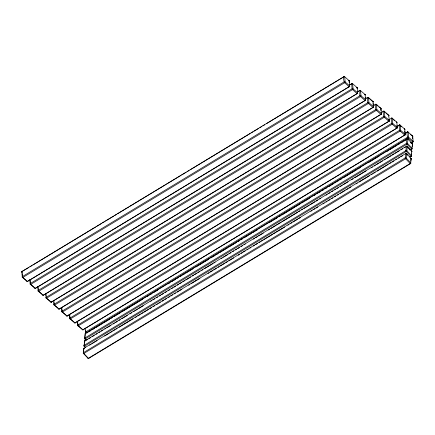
<?xml version="1.0" encoding="UTF-8"?>
<svg xmlns="http://www.w3.org/2000/svg" width="435" height="435" viewBox="0 0 435 435"><rect width="100%" height="100%" fill="white"/><g stroke="black" fill="none" stroke-linecap="round" stroke-linejoin="round"><path stroke-width="0.65" d="M406.078 153.615L405.627 153.599L405.224 157.921A0.685 0.277 58.8 0 0 405.616 158.775L410.178 163.544L88.397 358.261L83.841 353.459L405.637 158.759A0.685 0.299 -43.5 0 0 406.192 158.046L406.589 153.718A0.685 0.299 -43.5 0 0 406.089 153.637A0.685 0.277 58.8 0 0 405.627 153.599L83.879 348.299A0.685 0.555 5.3 0 0 83.765 349.071L83.362 353.399L87.897 358.179A0.685 0.299 -43.5 0 0 88.397 358.261A0.685 0.277 58.8 0 0 88.86 358.304L410.607 163.598A0.685 0.555 5.3 0 0 410.722 162.826L411.124 158.481L410.825 158.324M357.336 91.774L357.472 93.476L35.724 288.177A0.685 0.277 58.8 0 1 35.333 288.285A0.685 0.391 -48.9 0 1 34.762 288.133L30.227 284.185A0.685 0.489 -4.5 0 1 30.341 283.489L352.089 88.783A0.685 0.489 -4.5 0 1 353.051 88.827L357.586 92.78A0.685 0.391 -48.9 0 1 357.086 93.579L35.333 288.307L30.776 284.349L352.557 89.605L357.108 93.596A0.685 0.277 58.8 0 0 357.472 93.476A0.685 0.489 -4.5 0 0 357.586 92.78L357.189 87.663L356.613 87.533A0.685 0.277 58.8 0 1 356.776 87.707M381.267 114.215A0.685 0.277 58.8 0 1 380.875 114.323L376.346 110.343L54.565 305.087L59.144 309.046A0.685 0.277 58.8 0 0 59.513 308.915L381.267 114.215A0.685 0.489 -4.5 0 0 381.375 113.519L380.962 108.337L378.896 106.95M61.65 308.013L61.949 311.835L66.484 315.788A0.685 0.391 -48.9 0 0 67.061 315.94L62.499 311.998L384.279 117.26L388.83 121.251L67.061 315.94A0.685 0.277 58.8 0 0 67.447 315.832L389.194 121.126A0.685 0.489 -4.5 0 0 389.309 120.43L388.64 115.085A0.685 0.391 -48.9 0 1 388.912 115.335L388.928 115.351A0.685 0.489 -4.5 0 1 388.798 116.031A0.685 0.277 58.8 0 0 388.645 115.585M69.698 314.233L69.997 318.05A0.685 0.489 -4.5 0 0 69.883 318.746L74.412 322.699A0.685 0.391 -48.9 0 0 74.989 322.852L396.769 128.156L392.207 124.171A0.685 0.277 58.8 0 1 391.745 123.35L391.348 118.255L391.734 118.146A0.685 0.277 58.8 0 0 391.348 118.255L389.026 119.658M404.305 128.956L404.773 129.162L405.17 134.257A0.685 0.489 -4.5 0 1 405.056 134.953A0.685 0.277 58.8 0 1 404.67 135.062L400.14 131.087A0.685 0.277 58.8 0 1 399.678 130.261L399.297 125.014L401.679 126.813M405.616 158.775L405.224 157.921A0.685 0.555 5.3 0 1 406.192 158.046L410.722 162.826A0.685 0.299 -43.5 0 1 410.145 163.555L410.172 163.571M85.673 347.375L84.51 346.189L406.29 151.445L410.841 156.274L409.661 156.959M51.216 302.129L46.643 298.144L368.44 103.438L372.969 107.423A0.685 0.277 58.8 0 0 373.333 107.298A0.685 0.489 -4.5 0 0 373.447 106.602L373.051 101.491L372.577 101.301A0.685 0.391 -48.9 0 1 373.051 101.507L368.516 97.56A0.685 0.391 -48.9 0 0 367.939 97.407C366.7 96.836 367.705 102.91 368.412 103.459A0.685 0.277 58.8 0 1 367.95 102.611L46.202 297.312A0.685 0.489 -4.5 0 0 46.088 298.008L50.623 301.961A0.685 0.391 -48.9 0 0 51.199 302.113A0.685 0.277 58.8 0 0 51.586 302.004L373.333 107.298M356.917 87.919A0.685 0.277 58.8 0 1 357.075 88.376A0.685 0.489 -4.5 0 0 357.184 87.68L352.654 83.732A0.685 0.391 -48.9 0 0 352.078 83.58L352.078 83.58A0.685 0.277 58.8 0 0 351.692 83.689L349.37 85.091M358.266 91.546C361.713 87.701 358.396 94.759 360.484 96.543L365.036 100.512L43.239 295.213L38.421 290.846L37.975 286.578M372.474 101.355L367.95 97.386L366.781 98.109M384.812 112.11L383.806 111.208L382.642 111.936M397.356 126.454L399.678 125.035A0.685 0.391 -48.9 0 1 400.238 125.209L404.773 129.162A0.685 0.391 -48.9 0 0 404.251 128.977M408.601 132.849L407.595 131.946L405.273 133.376M365.177 95.14A0.685 0.489 -4.5 0 0 365.117 94.596L365.514 99.691A0.685 0.489 -4.5 0 1 365.4 100.387L43.652 295.093A0.685 0.277 58.8 0 1 43.266 295.196L43.266 295.196A0.685 0.391 -48.9 0 1 42.69 295.044L38.16 291.097L37.812 286.638M396.937 122.735A0.685 0.489 -4.5 0 0 396.84 122.246L397.242 127.346A0.685 0.489 -4.5 0 1 397.128 128.042L75.38 322.743A0.685 0.277 58.8 0 1 74.989 322.852L70.437 318.882L392.207 124.198L391.745 123.35A0.685 0.489 -4.5 0 1 392.707 123.393L397.242 127.346A0.685 0.391 -48.9 0 1 396.736 128.146L396.769 128.135A0.685 0.277 58.8 0 0 397.128 128.042L396.927 125.492M411.244 142.919L412.989 141.864A0.685 0.489 -4.5 0 0 413.103 141.168L412.706 136.052L412.13 135.921M357.184 87.68L357.189 87.663A0.685 0.391 -48.9 0 0 356.613 87.533M388.912 115.335L384.377 111.382A0.685 0.391 -48.9 0 0 383.8 111.235C382.474 110.626 383.773 117.26 384.274 117.281A0.685 0.277 58.8 0 1 383.811 116.433L62.064 311.139A0.685 0.489 -4.5 0 0 61.949 311.835A0.685 0.391 -48.9 0 0 62.526 311.987L62.526 311.987A0.685 0.277 58.8 0 1 62.064 311.139L61.765 307.317M404.795 129.179L404.773 129.162A0.685 0.489 -4.5 0 1 404.757 129.788M412.739 138.683L412.592 136.769A0.685 0.489 -4.5 0 0 412.701 136.073L408.171 132.126A0.685 0.391 -48.9 0 0 407.595 131.974C406.393 131.457 407.203 136.976 408.068 138.025L412.625 141.989L410.857 143.028M392.207 124.198L392.207 124.171A0.685 0.391 -48.9 0 0 392.707 123.393L392.31 118.298A0.685 0.391 -48.9 0 0 391.815 118.102M77.724 324.532L77.816 325.663L82.345 329.61A0.685 0.489 -4.5 0 0 83.308 329.659A0.685 0.277 58.8 0 1 82.922 329.763L78.354 325.81L400.14 131.087A0.685 0.391 -48.9 0 0 400.64 130.304L400.238 125.209A0.685 0.489 -4.5 0 0 399.276 125.166L396.954 126.574M84.172 344.656L84.042 346.097L85.548 347.69M84.308 343.215L84.439 341.774A0.685 0.555 5.3 0 1 84.553 340.996L85.015 341.04A0.685 0.299 -43.5 0 0 84.439 341.774M84.76 338.316L85.059 335.086M405.224 157.921L83.477 352.627A0.685 0.277 58.8 0 0 83.868 353.481A0.685 0.299 -43.5 0 1 83.362 353.399A0.685 0.555 5.3 0 1 83.477 352.627L83.879 348.299L84.172 348.201M411.51 153.827L411.282 156.295A0.685 0.277 58.8 0 1 410.819 156.257L410.819 156.257A0.685 0.299 -43.5 0 0 411.396 155.523L406.866 150.744A0.685 0.555 5.3 0 0 405.904 150.619L84.151 345.325A0.685 0.277 58.8 0 0 84.542 346.178A0.685 0.299 -43.5 0 1 84.042 346.097A0.685 0.555 5.3 0 1 84.151 345.325L84.553 340.996L406.301 146.296A0.685 0.277 58.8 0 1 406.763 146.334A0.685 0.299 -43.5 0 1 407.263 146.416L411.798 151.195A0.685 0.299 -43.5 0 0 411.298 151.114L411.798 151.195L411.396 155.523A0.685 0.555 5.3 0 1 411.282 156.295L410.123 157.002M86.076 340.23L84.716 338.794A0.685 0.555 5.3 0 1 84.825 338.022L85.227 333.694L85.69 333.737A0.685 0.299 -43.5 0 0 85.483 333.895M405.904 150.619A0.685 0.277 58.8 0 0 406.29 151.472L405.904 150.619L406.35 146.171L409.786 149.52M409.754 150.004L411.532 148.955L406.964 144.17C406.138 143.262 406.328 138.025 407.437 139.031M410.564 163.576L410.564 163.603A0.685 0.277 58.8 0 1 410.145 163.555L410.178 163.56M410.836 161.129L411.01 159.27A0.685 0.555 5.3 0 0 411.124 158.498L406.589 153.718A0.685 0.555 5.3 0 0 405.627 153.599M412.184 146.524L412.358 144.67A0.685 0.555 5.3 0 0 412.472 143.893L412.075 143.757M407.535 138.982A0.685 0.299 -43.5 0 1 407.938 139.113L412.489 143.914L412.07 148.221A0.685 0.555 5.3 0 1 411.956 148.993L410.216 150.048M51.199 302.113L372.974 107.391A0.685 0.391 -48.9 0 0 373.447 106.602L368.913 102.655A0.685 0.489 -4.5 0 0 367.95 102.611M357.298 92.008L359.62 90.6A0.685 0.277 58.8 0 1 360.011 90.491L360.022 90.469A0.685 0.391 -48.9 0 1 360.588 90.643L365.139 94.612L364.753 94.357A0.685 0.391 -48.9 0 1 365.117 94.596L365.117 94.574M21.989 273.305L21.897 272.174A0.685 0.489 -4.5 0 1 22.011 271.478L28.786 267.503M349.539 86.56A0.685 0.277 58.8 0 1 349.153 86.668L344.623 82.721C343.753 81.671 342.943 76.152 344.15 76.669A0.685 0.391 -48.9 0 1 344.721 76.821L349.256 80.769A0.685 0.391 -48.9 0 0 348.68 80.616L349.256 80.769L349.653 85.864A0.685 0.489 -4.5 0 1 349.539 86.56L27.791 281.266A0.685 0.277 58.8 0 1 27.405 281.374A0.685 0.391 -48.9 0 1 26.829 281.222L22.299 277.269L22.049 274.083M352.089 88.783A0.685 0.277 58.8 0 0 352.551 89.632C351.714 89.131 351.703 82.862 352.078 83.58M375.976 104.264A0.685 0.391 -48.9 0 1 376.449 104.471L376.846 109.566A0.685 0.391 -48.9 0 1 376.346 110.37C375.166 108.331 374.138 100.67 377.885 106.075M396.84 122.246L396.475 122.007A0.685 0.391 -48.9 0 1 396.84 122.246L392.31 118.298A0.685 0.489 -4.5 0 0 391.348 118.255M412.701 136.073L412.706 136.057A0.685 0.391 -48.9 0 0 412.157 135.905M376.346 110.37L376.367 110.354A0.685 0.277 58.8 0 1 375.883 109.522L54.136 304.228A0.685 0.489 -4.5 0 0 54.022 304.924A0.685 0.391 -48.9 0 0 54.598 305.076L54.598 305.076A0.685 0.277 58.8 0 1 54.136 304.228L53.837 300.406M400.14 131.109L399.678 130.261A0.685 0.489 -4.5 0 1 400.64 130.304L405.17 134.257A0.685 0.391 -48.9 0 1 404.67 135.062L82.922 329.763A0.685 0.391 -48.9 0 1 82.345 329.61M383.8 111.235L383.8 111.235A0.685 0.277 58.8 0 0 383.414 111.338L381.093 112.747M407.595 131.974L407.595 131.974A0.685 0.277 58.8 0 0 407.209 132.077L404.887 133.485M412.478 143.876L412.472 143.876A0.685 0.299 -43.5 0 0 412.048 143.773M411.129 158.481L411.124 158.481A0.685 0.299 -43.5 0 0 410.847 158.318M406.301 151.451L406.29 151.472A0.685 0.299 -43.5 0 0 406.866 150.744L407.263 146.416A0.685 0.555 5.3 0 0 406.301 146.296M384.29 117.26L384.274 117.281A0.685 0.391 -48.9 0 0 384.774 116.482L384.377 111.382A0.685 0.489 -4.5 0 0 383.414 111.338M367.939 97.407L367.939 97.407A0.685 0.277 58.8 0 0 367.553 97.516L365.231 98.919M344.161 81.872A0.685 0.277 58.8 0 0 344.623 82.721L22.843 277.438L27.421 281.391L349.18 86.652A0.685 0.391 -48.9 0 0 349.653 85.864L345.124 81.916A0.685 0.489 -4.5 0 0 344.161 81.872L22.408 276.573A0.685 0.489 -4.5 0 0 22.299 277.269A0.685 0.391 -48.9 0 0 22.87 277.421A0.685 0.277 58.8 0 1 22.408 276.573L22.011 271.478L343.759 76.772A0.685 0.277 58.8 0 1 344.15 76.669L338.338 80.181M352.567 89.61L352.551 89.632A0.685 0.391 -48.9 0 0 353.051 88.827L352.654 83.732A0.685 0.489 -4.5 0 0 351.692 83.689M399.667 125.057L399.689 125.041A0.685 0.277 58.8 0 0 399.276 125.166M368.434 103.438L368.412 103.432A0.685 0.391 -48.9 0 0 368.913 102.655L368.516 97.56A0.685 0.489 -4.5 0 0 367.553 97.516M344.645 82.699L344.623 82.694A0.685 0.391 -48.9 0 0 345.124 81.916L344.721 76.821A0.685 0.489 -4.5 0 0 343.759 76.772M29.895 266.834L31.69 265.747M32.777 265.089L38.079 261.881M38.546 261.598L46.79 256.612M47.192 256.367L81.215 235.781M81.639 235.525L89.86 230.545M90.349 230.251L95.629 227.054M96.739 226.385L101.393 223.568M102.546 222.872L104.286 221.817M105.433 221.127L113.578 216.195M114.655 215.542L116.482 214.433M117.542 213.797L128.678 207.055M129.646 206.467L153.865 191.813M154.235 191.59L162.516 186.582M162.946 186.321L165.398 184.837M166.431 184.212L180.389 175.762M181.531 175.071L186.18 172.26M187.311 171.575L189.084 170.504M190.193 169.829L201.28 163.125M201.726 162.853L213.476 155.741M213.835 155.523L250.163 133.545M251.223 132.898L253.045 131.8M254.127 131.142L258.809 128.309M259.934 127.629L261.691 126.563M262.838 125.867L264.583 124.818M266.307 123.774L273.876 119.19M274.376 118.885L286.072 111.811M286.486 111.561L317.05 93.068M317.43 92.834L325.695 87.832M326.141 87.56L337.805 80.508M350.338 84.635L351.502 83.928M359.62 90.6A0.685 0.489 -4.5 0 1 360.588 90.643L360.985 95.743A0.685 0.391 -48.9 0 1 360.484 96.543L38.731 291.249A0.685 0.391 -48.9 0 1 38.16 291.097A0.685 0.489 -4.5 0 1 38.269 290.401L360.022 95.695A0.685 0.489 -4.5 0 1 360.985 95.743L365.514 99.691A0.685 0.391 -48.9 0 1 365.014 100.496L365.014 100.496A0.685 0.277 58.8 0 0 365.4 100.387L365.183 97.554M373.159 105.83L375.487 104.427A0.685 0.277 58.8 0 1 375.807 104.269M374.709 105.02L375.873 104.318M69.997 318.05A0.685 0.277 58.8 0 0 70.459 318.898L69.997 318.05L391.745 123.35M77.626 321.144L77.925 324.967A0.685 0.277 58.8 0 0 78.387 325.815L78.36 325.826A0.685 0.391 -48.9 0 1 77.816 325.663A0.685 0.489 -4.5 0 1 77.925 324.967L399.678 130.261M83.884 329.306L405.056 134.953M408.052 138.004L86.32 332.726A0.685 0.391 -48.9 0 1 85.744 332.574A0.685 0.489 -4.5 0 1 85.858 331.878L407.606 137.177A0.685 0.489 -4.5 0 1 408.568 137.221L413.103 141.168A0.685 0.391 -48.9 0 1 412.603 141.973L412.603 141.973A0.685 0.277 58.8 0 0 412.989 141.864M85.048 334.385A0.685 0.555 5.3 0 1 85.227 333.694L406.975 138.993A0.685 0.277 58.8 0 1 407.399 138.993M86.842 333.041L88.011 332.335M89.724 331.296L90.915 330.573M93.242 329.17L94.4 328.469M95.564 327.762L97.304 326.707M97.799 326.408L100.208 324.95M101.257 324.314L103.111 323.194M104.139 322.574L106.015 321.438M106.45 321.177L109.5 319.328M111.246 318.273L112.404 317.572M114.149 316.517L115.308 315.815M116.248 315.244L118.211 314.059M118.554 313.847L121.115 312.297M122.017 311.754L126.052 309.312M126.346 309.138L127.504 308.431M127.781 308.268L130.408 306.675M130.663 306.523L131.816 305.821M132.153 305.62L134.703 304.076M135.057 303.864L136.215 303.162M136.432 303.032L140.467 300.59M140.864 300.351L142.604 299.296M147.389 296.404L149.118 295.354M150.847 294.31L152 293.609M153.642 292.619L154.882 291.863M155.964 291.211L157.764 290.123M168.16 283.832L169.9 282.777M171.602 281.749L172.804 281.021M173.913 280.352L175.642 279.303M177.371 278.259L178.524 277.557M180.253 276.513L181.406 275.817M182.559 275.116L185 273.642M186.022 273.022L187.904 271.88M188.904 271.277L190.807 270.124M191.21 269.885L192.939 268.835M196.038 266.959L198.708 265.345M198.942 265.203L200.1 264.502M200.437 264.301L203.004 262.745M203.319 262.555L204.472 261.859M204.749 261.691L207.354 260.114M207.653 259.934L208.816 259.227M211.138 257.825L212.296 257.123M213.46 256.416L215.2 255.367M216.945 254.312L218.104 253.605M219.849 252.55L221.013 251.849M222.171 251.147L225.232 249.298M225.656 249.037L228.114 247.553M229.142 246.928L230.996 245.808M232.045 245.171L233.878 244.062M234.367 243.769L236.76 242.317M237.853 241.659L239.647 240.571M240.756 239.902L242.529 238.826M244.242 237.793L245.4 237.091M246.563 236.384L248.309 235.33M250.022 234.291L251.212 233.573M252.909 232.546L254.062 231.85M255.214 231.154L257.596 229.707M269.629 222.426L271.358 221.382M271.538 221.274L272.701 220.572M273.088 220.333L275.605 218.816M275.969 218.587L277.122 217.892M279.433 216.494L280.586 215.798M281.739 215.102L283.468 214.053M283.734 213.895L284.898 213.188M285.197 213.009L287.801 211.432M288.079 211.263L289.231 210.567M289.541 210.377L292.119 208.822M292.445 208.621L293.609 207.919M293.848 207.772L295.001 207.076M296.153 206.375L297.883 205.331M298.252 205.108L299.998 204.053M301.738 202.998L303.646 201.84M304.641 201.242L306.534 200.095M306.963 199.834L309.415 198.355M313.934 195.619L315.098 194.913M316.838 193.858L318.001 193.156M319.159 192.455L320.948 191.373M322.645 190.345L323.83 189.627M325.549 188.589L326.712 187.882M329.034 186.479L330.198 185.778M331.323 185.092L333.101 184.021M334.787 182.999L336.005 182.26M337.669 181.254L338.908 180.503M339.974 179.856L341.812 178.747M343.433 177.763L345.298 176.637M345.743 176.371L348.201 174.881M349.202 174.277L351.105 173.125M352.084 172.532L354.008 171.368M354.389 171.134L356.912 169.612M357.847 169.041L360.397 167.502M368.804 162.413L370.533 161.363M370.848 161.173L373.42 159.623M374.334 159.069L376.302 157.878M377.237 157.307L379.184 156.132M386.53 151.684L388.411 150.548M389.434 149.928L391.293 148.803M391.756 148.525L394.175 147.057M395.328 146.361L397.057 145.317M398.792 144.268L399.944 143.572M401.63 142.549L402.826 141.826M403.952 141.141L405.708 140.081M86.347 340.072L84.825 338.022L406.578 143.316A0.685 0.555 5.3 0 1 407.541 143.441L412.07 148.221A0.685 0.299 -43.5 0 1 411.494 148.955L411.532 148.955M84.825 338.022A0.685 0.277 58.8 0 0 85.216 338.876L406.991 144.154A0.685 0.299 -43.5 0 0 407.541 143.441L407.938 139.113A0.685 0.555 5.3 0 0 406.975 138.993M86.744 339.996L87.919 339.284M89.05 338.599L90.823 337.527M92.508 336.505L94.308 335.418M96.048 334.363L97.212 333.661M98.952 332.606L100.115 331.905M101.279 331.198L103.019 330.143M104.759 329.088L105.922 328.387M106.928 327.783L109.408 326.277M109.81 326.038L110.963 325.337M113.269 323.944L114.421 323.243M115.574 322.547L117.303 321.498M119.032 320.454L120.19 319.758M121.92 318.708L123.072 318.012M123.344 317.844L125.954 316.267M126.248 316.087L127.411 315.386M129.989 313.825L131.718 312.776M133.453 311.732L134.605 311.03M135.541 310.465L137.487 309.285M138.444 308.709L140.369 307.545M140.771 307.3L143.251 305.8M150.641 301.324L151.804 300.623M152.968 299.922L154.708 298.867M156.448 297.812L157.666 297.072M159.351 296.056L160.553 295.332M161.679 294.647L163.435 293.587M165.164 292.537L166.904 291.488M168.622 290.444L169.808 289.726M171.504 288.699L172.711 287.97M173.815 287.307L175.615 286.214M177.273 285.213L178.519 284.457M179.579 283.816L182.004 282.348M183.037 281.722L184.908 280.591M185.924 279.977L187.811 278.835M188.23 278.579L190.715 277.073M192.46 276.024L193.618 275.317M194.57 274.741L197.104 273.213M198.268 272.506L200.008 271.451M201.753 270.396L202.911 269.695M204.657 268.64L205.815 267.938M206.103 267.764L208.718 266.182M208.985 266.019L210.138 265.323M210.464 265.127L213.025 263.577M213.949 263.017L215.107 262.316M221.094 258.694L222.247 257.993M223.4 257.297L225.129 256.248M225.564 255.987L228.016 254.508M229.169 253.806L230.898 252.762M232.627 251.713L233.78 251.017M235.509 249.967L236.662 249.271M237.76 248.608L239.549 247.526M241.246 246.498L242.431 245.78M244.149 244.742L245.313 244.035M253.442 239.119L254.6 238.418M255.693 237.755L257.504 236.662M258.575 236.009L260.407 234.9M260.88 234.617L263.311 233.144M268.542 229.979L269.7 229.278M270.864 228.576L272.604 227.521M272.99 227.287L275.507 225.765M276.448 225.194L278.411 224.009M278.759 223.797L281.315 222.247M282.217 221.703L284.8 220.143M285.099 219.963L286.252 219.262M286.545 219.088L289.134 217.516M289.449 217.331L290.607 216.625M290.863 216.472L293.511 214.868M293.75 214.727L294.903 214.031M295.256 213.813L297.785 212.285M298.742 211.704L299.9 211.002M301.645 209.947L302.803 209.246M303.967 208.544L306.436 207.049M307.453 206.435L309.318 205.304M310.356 204.678L312.199 203.558M312.678 203.27L315 201.867M316.163 201.16L317.903 200.105M319.649 199.056L320.807 198.349M326.038 195.19L327.196 194.483M328.343 193.792L330.1 192.727M331.802 191.699L332.96 190.998M334.689 189.954L335.842 189.252M336.994 188.556L338.724 187.512M340.453 186.463L342.296 185.348M343.335 184.717L345.2 183.592M345.646 183.325L348.103 181.83M351.409 179.834L353.138 178.785M354.868 177.741L357.396 176.208M357.749 175.996L358.908 175.3M359.141 175.153L361.789 173.554M362.045 173.396L363.203 172.695M363.519 172.505L366.107 170.939M371.338 167.774L372.496 167.073M374.241 166.018L375.4 165.316M376.563 164.609L379.086 163.087M380.049 162.505L382.544 160.993M384.274 159.944L385.432 159.248M386.438 158.639L388.314 157.503M388.76 157.231L391.195 155.757M392.245 155.121L394.077 154.012M395.149 153.365L396.959 152.266M397.47 151.962L399.216 150.907M400.956 149.852L402.728 148.781M404.441 147.742L405.61 147.035M89.528 345.2L91.312 344.123M92.41 343.46L94.216 342.367M94.721 342.062L97.119 340.61M104.666 336.043L106.412 334.988M106.831 334.732L109.315 333.232M110.289 332.639L112.219 331.475M113.171 330.894L115.123 329.714M116.053 329.154L117.205 328.452M118.934 327.408L120.093 326.707M120.348 326.554L122.974 324.967M123.252 324.793L124.415 324.091M124.704 323.917L127.319 322.335M127.585 322.172L128.738 321.476M129.059 321.28L131.62 319.73M131.963 319.524L133.126 318.822M135.448 317.414L136.612 316.713M137.77 316.011L140.271 314.494M141.255 313.901L143.153 312.754M144.159 312.145L146.035 311.009M146.481 310.737L148.922 309.263M149.966 308.627L151.712 307.572M153.452 306.517L154.615 305.816M156.355 304.761L157.519 304.06M158.677 303.358L160.423 302.303M162.163 301.248L163.913 300.188M165.066 299.492L166.812 298.437M168.524 297.399L169.715 296.681M170.83 296.001L172.619 294.925M174.294 293.908L175.522 293.163M177.175 292.162L179.008 291.058M179.481 290.77L181.912 289.297M188.708 285.186L189.861 284.49M191.59 283.441L192.743 282.745M192.944 282.619L195.625 280.999M195.848 280.863L197.011 280.162M197.354 279.95L199.915 278.405M208.044 273.484L209.208 272.783M210.366 272.076L212.927 270.532M213.851 269.966L216.385 268.438M218.114 267.389L219.267 266.693M220.42 265.997L222.149 264.948M222.562 264.697L225.031 263.202M226.048 262.588L227.918 261.457M228.951 260.831L230.8 259.711M231.279 259.423L233.682 257.971M238.244 255.209L239.451 254.48M241.148 253.453L242.333 252.735M243.475 252.044L245.215 250.99M246.944 249.946L248.119 249.233M249.826 248.2L251.022 247.477M253.344 246.069L254.508 245.367M255.671 244.666L257.411 243.611M259.151 242.556L260.315 241.855M261.359 241.218L263.218 240.093M264.241 239.478L266.122 238.336M266.552 238.081L269.608 236.232M270.01 235.987L272.511 234.47M273.468 233.894L275.415 232.714M276.35 232.149L278.318 230.958M278.656 230.751L281.804 228.848M282.119 228.658L284.707 227.092M287.883 225.167L289.036 224.471M290.765 223.427L291.918 222.725M293.076 222.029L294.805 220.98M295.164 220.768L297.687 219.24M298.644 218.658L300.569 217.495M310.84 211.274L312.102 210.513M313.744 209.518L314.983 208.767M316.071 208.115L317.865 207.027M323.058 203.884L324.211 203.188M325.94 202.139L327.104 201.438M328.246 200.742L330.007 199.681M331.704 198.648L332.911 197.92M334.591 196.908L335.815 196.163M337.473 195.163L338.626 194.461M340.355 193.417L342.204 192.297M342.66 192.02L345.107 190.541M346.124 189.926L348.011 188.785M349.006 188.181L350.914 187.028M356.14 183.864L357.304 183.162M359.049 182.107L360.207 181.4M360.539 181.205L363.111 179.644M363.421 179.459L364.573 178.763M364.856 178.589L367.455 177.018M367.76 176.833L369.5 175.778M371.245 174.723L372.403 174.022M373.567 173.32L375.307 172.265M377.053 171.211L379.565 169.688M379.956 169.454L381.114 168.753M381.294 168.644L385.328 166.203M385.763 165.942L388.216 164.457M389.249 163.832L391.098 162.712M392.152 162.076L393.979 160.966M395.709 159.917L396.861 159.221M398.542 158.209L399.749 157.475M400.863 156.801L402.631 155.73M22.011 271.478A0.685 0.277 58.8 0 1 22.397 271.369L22.397 271.369A0.685 0.391 -48.9 0 0 22.093 271.652M85.662 333.754L85.69 333.737A0.685 0.277 58.8 0 0 85.227 333.694M388.836 121.224L388.808 121.234A0.685 0.391 -48.9 0 0 389.309 120.43L384.774 116.482A0.685 0.489 -4.5 0 0 383.811 116.433M38.731 291.249L38.731 291.249A0.685 0.277 58.8 0 1 38.269 290.401M46.202 297.312L46.665 298.16A0.685 0.277 58.8 0 1 46.202 297.312L45.903 293.489M83.868 353.481L83.477 352.627M22.843 277.41L22.408 276.573M30.042 279.667L30.341 283.489L30.803 284.338A0.685 0.391 -48.9 0 1 30.227 284.185L29.874 279.656M46.665 298.16L46.665 298.16A0.685 0.391 -48.9 0 1 46.088 298.008L45.99 296.735M85.216 338.876L85.216 338.876A0.685 0.299 -43.5 0 1 84.716 338.794M84.542 346.178L84.151 345.325M70.459 318.898L70.459 318.898A0.685 0.391 -48.9 0 1 69.883 318.746M54.598 305.076L54.136 304.228M62.526 311.987L62.064 311.139M388.841 121.24L388.808 121.234A0.685 0.277 58.8 0 0 389.194 121.126L389.097 119.853M411.814 151.211L411.798 151.195A0.685 0.555 5.3 0 1 411.684 151.967M84.983 341.035L85.015 341.04A0.685 0.277 58.8 0 0 84.553 340.996M78.36 325.799L77.925 324.967M373.067 101.524L373.051 101.507A0.685 0.489 -4.5 0 1 373.007 102.154M411.526 148.966L411.494 148.955A0.685 0.277 58.8 0 0 411.956 148.993M349.278 80.785L349.256 80.769A0.685 0.489 -4.5 0 1 349.142 81.465L349.24 82.737M380.63 108.532A0.685 0.277 58.8 0 0 380.402 108.271A0.685 0.391 -48.9 0 1 380.978 108.424L376.449 104.471A0.685 0.489 -4.5 0 0 375.487 104.427M381 108.44L381 108.435A0.685 0.489 -4.5 0 1 380.864 109.12L381 110.816M385.818 112.986L388.335 115.183M393.245 119.462L394.757 120.778M410.618 134.605L411.624 135.481M54.522 305.359L58.551 308.872A0.685 0.489 -4.5 0 0 58.948 309.035M360.468 96.521L360.506 96.526A0.685 0.277 58.8 0 1 360.022 95.695M410.461 142.218L411.972 143.811M406.845 154.436L407.6 155.23M406.953 144.148L406.986 144.154A0.685 0.277 58.8 0 1 406.578 143.316M85.858 331.878L86.32 332.726A0.685 0.277 58.8 0 1 85.858 331.878L85.559 328.055M404.757 131.131L404.925 133.257M373.034 103.481L373.154 105.036M85.597 330.665L85.744 332.574M77.517 321.84L77.664 323.749M69.584 314.929L69.839 318.181M53.82 302.374L54.022 304.924M45.74 293.549L45.914 295.746M375.883 109.522A0.685 0.489 -4.5 0 1 376.846 109.566L381.375 113.519A0.685 0.391 -48.9 0 1 380.875 114.323L59.127 309.024A0.685 0.391 -48.9 0 1 58.551 308.872M380.821 108.908A0.685 0.277 58.8 0 1 380.864 109.12M404.338 129.151A0.685 0.277 58.8 0 1 404.512 129.423M30.803 284.338A0.685 0.277 58.8 0 1 30.341 283.489M35.724 288.177A0.685 0.489 -4.5 0 1 34.762 288.133M75.38 322.743A0.685 0.489 -4.5 0 1 74.412 322.699M396.432 122.273A0.685 0.277 58.8 0 1 396.579 122.496M21.897 272.174A0.685 0.391 -48.9 0 1 21.967 271.853M349.087 81.225A0.685 0.277 58.8 0 1 349.142 81.465M27.791 281.266A0.685 0.489 -4.5 0 1 26.829 281.222M43.549 295.142A0.685 0.489 -4.5 0 1 42.69 295.044M83.879 348.299A0.685 0.277 58.8 0 1 84.194 348.217M410.863 158.753A0.685 0.277 58.8 0 1 411.01 159.27M88.86 358.304A0.685 0.555 5.3 0 1 87.897 358.179M83.95 348.691A0.685 0.299 -43.5 0 1 84.167 348.468M67.447 315.832A0.685 0.489 -4.5 0 1 67.202 315.93M66.811 315.935A0.685 0.489 -4.5 0 1 66.484 315.788M51.346 302.102A0.685 0.489 -4.5 0 1 50.944 302.108M407.606 137.177A0.685 0.277 58.8 0 0 408.068 138.025L408.068 138.025A0.685 0.391 -48.9 0 0 408.568 137.221L408.171 132.126A0.685 0.489 -4.5 0 0 407.209 132.077M412.13 144.018A0.685 0.277 58.8 0 1 412.358 144.67"/></g></svg>
